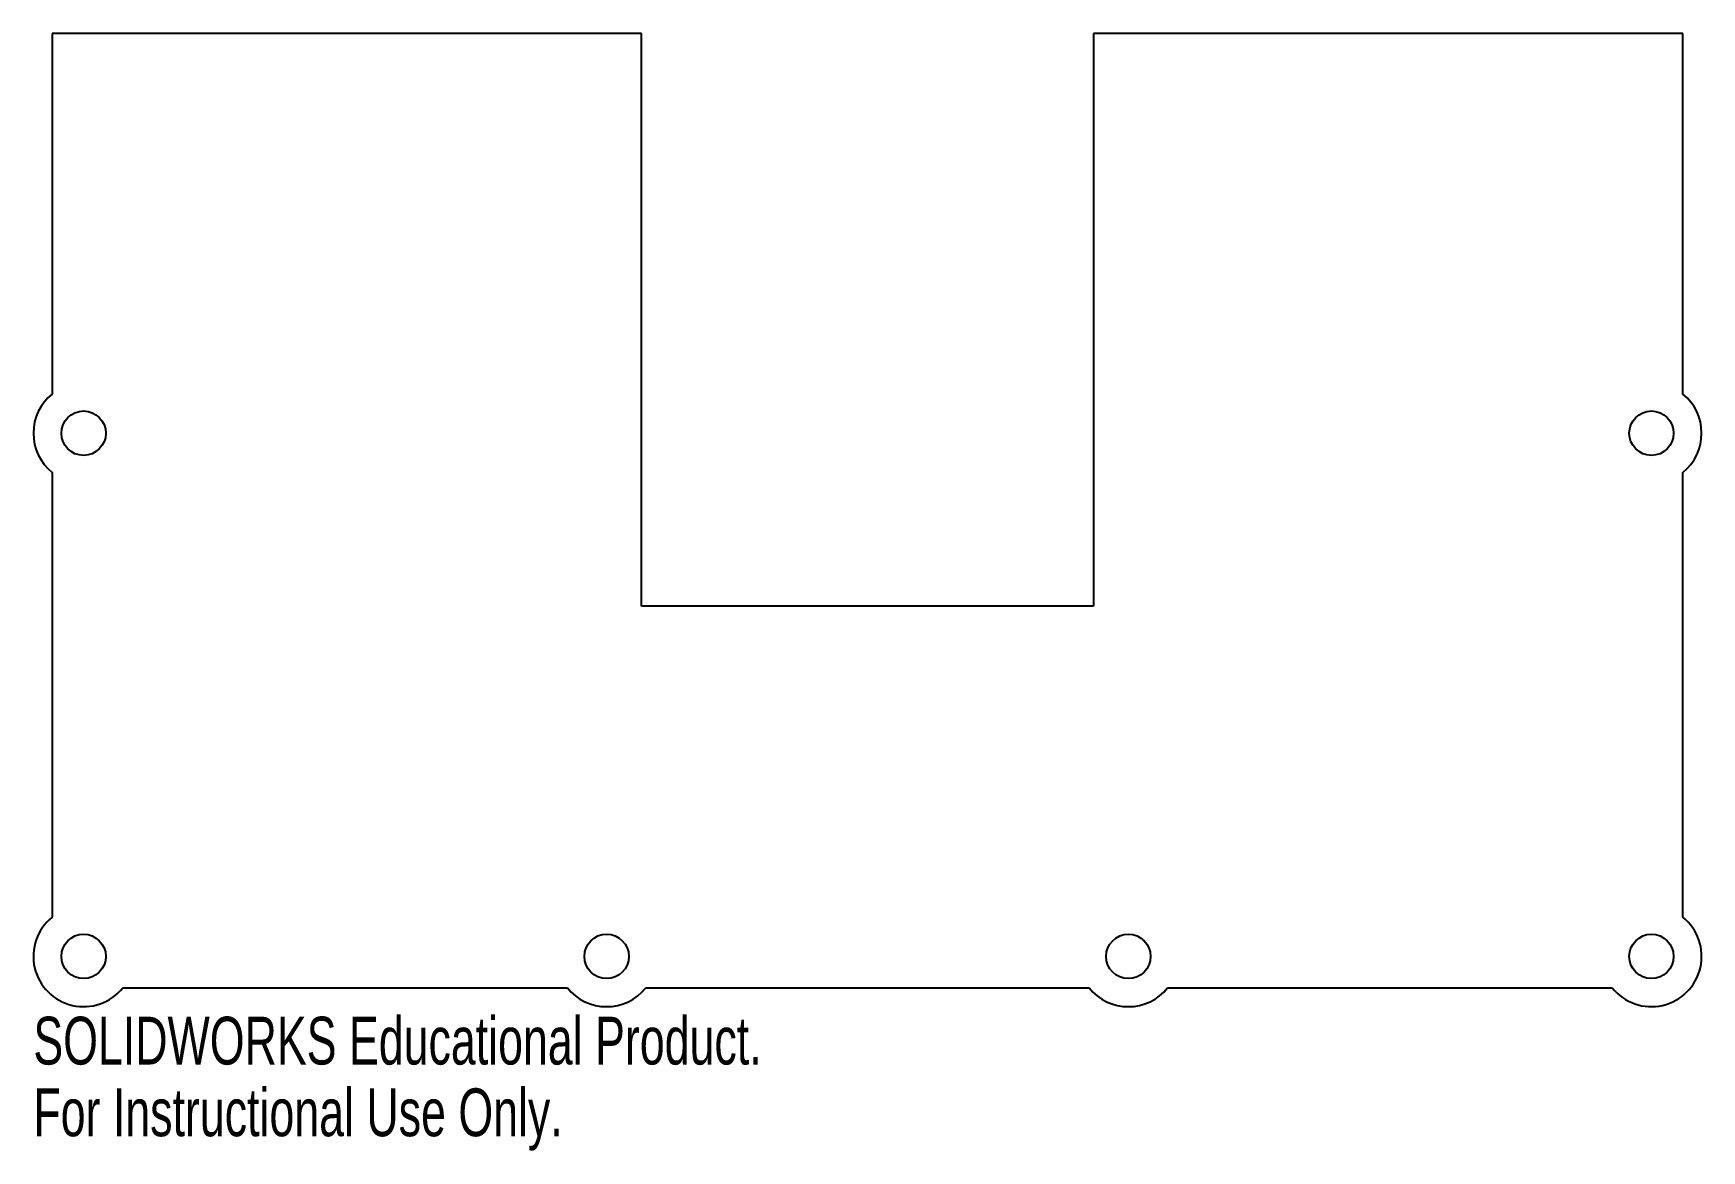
# Model space of a CAD drawing. Header units: inches. Extents: x -0.08 to 6.57, y -4.45 to 0.
import ezdxf

# ---------------------------------------------------------------- set-up
doc = ezdxf.new("R2010")
doc.units = ezdxf.units.IN
doc.header["$MEASUREMENT"] = 0
doc.styles.add('SLDTEXTSTYLE0', font='TXT', dxfattribs={"width": 0.7})

msp = doc.modelspace()

# ---------------------------------------------------------------- linework, layer by layer
at = {"color": 7, "linetype": 'Continuous', "lineweight": 25}
for p, q in [((0, 0), (0, -1.436)), ((2.3475, 0), (0, 0)), ((2.3475, -2.2805), (2.3475, 0)), ((4.1476, 0), (4.1476, -2.2805)), ((6.4951, 0), (4.1476, 0)), ((6.4951, -1.436), (6.4951, 0)), ((0, -1.7483), (0, -3.5193)), ((6.4951, -3.5193), (6.4951, -1.7483)), ((4.1476, -2.2805), (2.3475, -2.2805)), ((0.2811, -3.8005), (2.0522, -3.8005)), ((2.3645, -3.8005), (4.1306, -3.8005)), ((4.4429, -3.8005), (6.2139, -3.8005))]:
    msp.add_line(p, q, dxfattribs=at)
for centre in [(0.125, -1.5921), (6.3701, -1.5921), (0.125, -3.6755), (2.2083, -3.6755), (4.2867, -3.6755), (6.3701, -3.6755)]:
    msp.add_circle(centre, 0.0885, dxfattribs=at)
for centre, start, end in [((0.125, -1.5921), 128.68219, 231.31781), ((6.3701, -1.5921), 308.68219, 51.31781), ((0.125, -3.6755), 128.68219, 321.31781), ((6.3701, -3.6755), 218.68219, 51.31781), ((2.2083, -3.6755), 218.68219, 321.31781), ((4.2867, -3.6755), 218.68219, 321.31781)]:
    msp.add_arc(centre, 0.2, start, end, dxfattribs=at)

# ---------------------------------------------------------------- texts
at = {"color": 7, "linetype": 'Continuous', "char_height": 0.1903, "attachment_point": 1, "style": 'SLDTEXTSTYLE0'}
for s, insert in [('SOLIDWORKS Educational Product.', (-0.075, -3.9156)), ('For Instructional Use Only.', (-0.075, -4.2011))]:
    msp.add_mtext(s, dxfattribs=dict(at, insert=insert))

doc.saveas('drawing.dxf')
